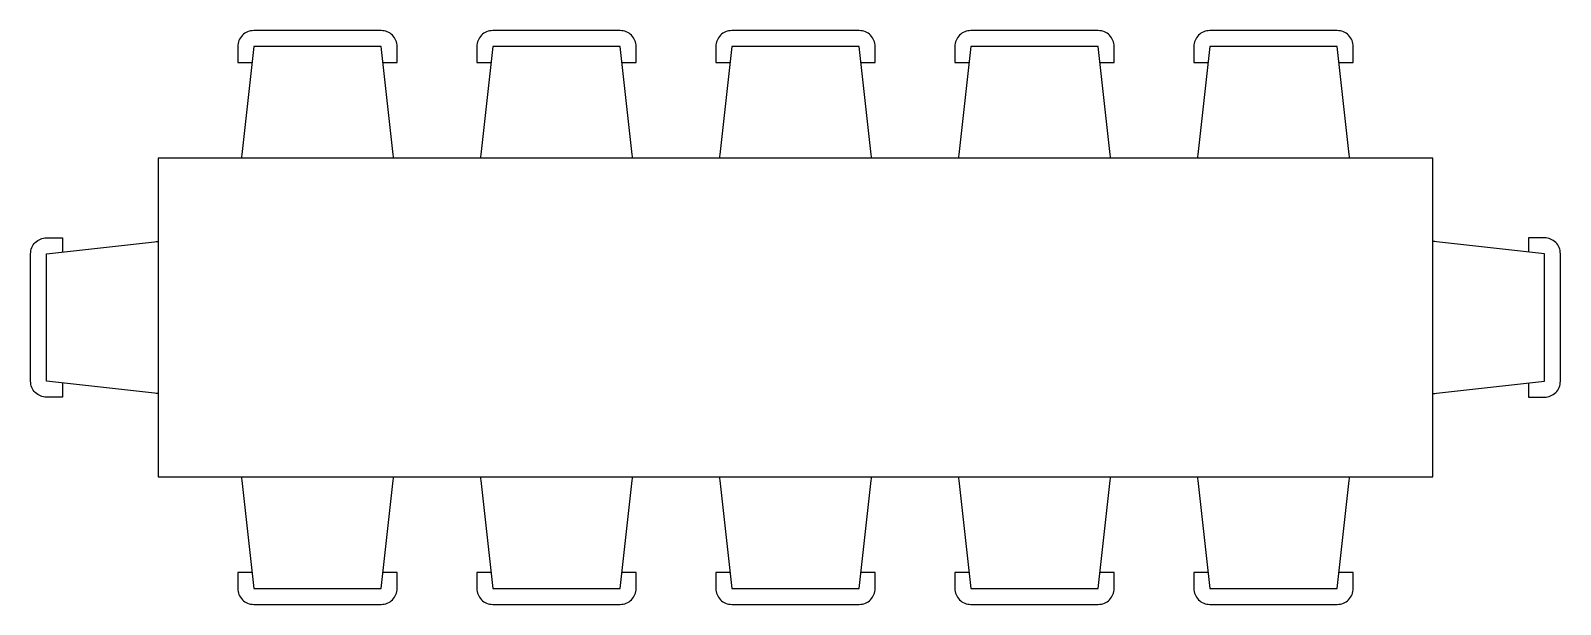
# Model space of a CAD drawing. Extents: x 230.5 to 235.3, y 292.1 to 293.9.
import ezdxf

# ---------------------------------------------------------------- set-up
doc = ezdxf.new("R2010")
doc.units = 0
doc.layers.get('0').update_dxf_attribs({"linetype": 'CONTINUOUS'})

msp = doc.modelspace()

# ---------------------------------------------------------------- linework, layer by layer
for points in [[(231.6056, 293.8), (231.65, 293.8), (231.65, 293.85, 0.414214), (231.6, 293.9), (231.2, 293.9, 0.414214), (231.15, 293.85), (231.15, 293.8), (231.1944, 293.8)], [(232.3556, 293.8), (232.4, 293.8), (232.4, 293.85, 0.414214), (232.35, 293.9), (231.95, 293.9, 0.414214), (231.9, 293.85), (231.9, 293.8), (231.9444, 293.8)], [(233.1056, 293.8), (233.15, 293.8), (233.15, 293.85, 0.414214), (233.1, 293.9), (232.7, 293.9, 0.414214), (232.65, 293.85), (232.65, 293.8), (232.6944, 293.8)], [(233.8556, 293.8), (233.9, 293.8), (233.9, 293.85, 0.414214), (233.85, 293.9), (233.45, 293.9, 0.414214), (233.4, 293.85), (233.4, 293.8), (233.4444, 293.8)], [(234.6056, 293.8), (234.65, 293.8), (234.65, 293.85, 0.414214), (234.6, 293.9), (234.2, 293.9, 0.414214), (234.15, 293.85), (234.15, 293.8), (234.1944, 293.8)], [(231.2, 293.85), (231.1623, 293.511, 0.027671), (231.1617, 293.5)], [(231.6383, 293.5, 0.027671), (231.6377, 293.511), (231.6, 293.85), (231.2, 293.85)], [(231.95, 293.85), (231.9123, 293.511, 0.027671), (231.9117, 293.5)], [(232.3883, 293.5, 0.027671), (232.3877, 293.511), (232.35, 293.85), (231.95, 293.85)], [(232.7, 293.85), (232.6623, 293.511, 0.027671), (232.6617, 293.5)], [(233.1383, 293.5, 0.027671), (233.1377, 293.511), (233.1, 293.85), (232.7, 293.85)], [(233.45, 293.85), (233.4123, 293.511, 0.027671), (233.4117, 293.5)], [(233.8883, 293.5, 0.027671), (233.8877, 293.511), (233.85, 293.85), (233.45, 293.85)], [(234.2, 293.85), (234.1623, 293.511, 0.027671), (234.1617, 293.5)], [(234.6383, 293.5, 0.027671), (234.6377, 293.511), (234.6, 293.85), (234.2, 293.85)], [(230.6, 292.7944), (230.6, 292.75), (230.55, 292.75, -0.414214), (230.5, 292.8), (230.5, 293.2, -0.414214), (230.55, 293.25), (230.6, 293.25), (230.6, 293.2056)], [(230.55, 293.2), (230.889, 293.2377, -0.027671), (230.9, 293.2383)], [(235.25, 293.2), (234.911, 293.2377, 0.027671), (234.9, 293.2383)], [(235.2, 292.7944), (235.2, 292.75), (235.25, 292.75, 0.414214), (235.3, 292.8), (235.3, 293.2, 0.414214), (235.25, 293.25), (235.2, 293.25), (235.2, 293.2056)], [(230.9, 292.7617, -0.027671), (230.889, 292.7623), (230.55, 292.8), (230.55, 293.2)], [(234.9, 292.7617, 0.027671), (234.911, 292.7623), (235.25, 292.8), (235.25, 293.2)], [(231.1617, 292.5, 0.027671), (231.1623, 292.489), (231.2, 292.15), (231.6, 292.15)], [(231.6, 292.15), (231.6377, 292.489, 0.027671), (231.6383, 292.5)], [(231.9117, 292.5, 0.027671), (231.9123, 292.489), (231.95, 292.15), (232.35, 292.15)], [(232.35, 292.15), (232.3877, 292.489, 0.027671), (232.3883, 292.5)], [(232.6617, 292.5, 0.027671), (232.6623, 292.489), (232.7, 292.15), (233.1, 292.15)], [(233.1, 292.15), (233.1377, 292.489, 0.027671), (233.1383, 292.5)], [(233.4117, 292.5, 0.027671), (233.4123, 292.489), (233.45, 292.15), (233.85, 292.15)], [(233.85, 292.15), (233.8877, 292.489, 0.027671), (233.8883, 292.5)], [(234.1617, 292.5, 0.027671), (234.1623, 292.489), (234.2, 292.15), (234.6, 292.15)], [(234.6, 292.15), (234.6377, 292.489, 0.027671), (234.6383, 292.5)], [(231.1944, 292.2), (231.15, 292.2), (231.15, 292.15, 0.414214), (231.2, 292.1), (231.6, 292.1, 0.414214), (231.65, 292.15), (231.65, 292.2), (231.6056, 292.2)], [(231.9444, 292.2), (231.9, 292.2), (231.9, 292.15, 0.414214), (231.95, 292.1), (232.35, 292.1, 0.414214), (232.4, 292.15), (232.4, 292.2), (232.3556, 292.2)], [(232.6944, 292.2), (232.65, 292.2), (232.65, 292.15, 0.414214), (232.7, 292.1), (233.1, 292.1, 0.414214), (233.15, 292.15), (233.15, 292.2), (233.1056, 292.2)], [(233.4444, 292.2), (233.4, 292.2), (233.4, 292.15, 0.414214), (233.45, 292.1), (233.85, 292.1, 0.414214), (233.9, 292.15), (233.9, 292.2), (233.8556, 292.2)], [(234.1944, 292.2), (234.15, 292.2), (234.15, 292.15, 0.414214), (234.2, 292.1), (234.6, 292.1, 0.414214), (234.65, 292.15), (234.65, 292.2), (234.6056, 292.2)]]:
    msp.add_lwpolyline(points, format="xyb")
msp.add_lwpolyline([(234.9, 293.5), (230.9, 293.5), (230.9, 292.5), (234.9, 292.5), (234.9, 293.5)])

doc.saveas('drawing.dxf')
